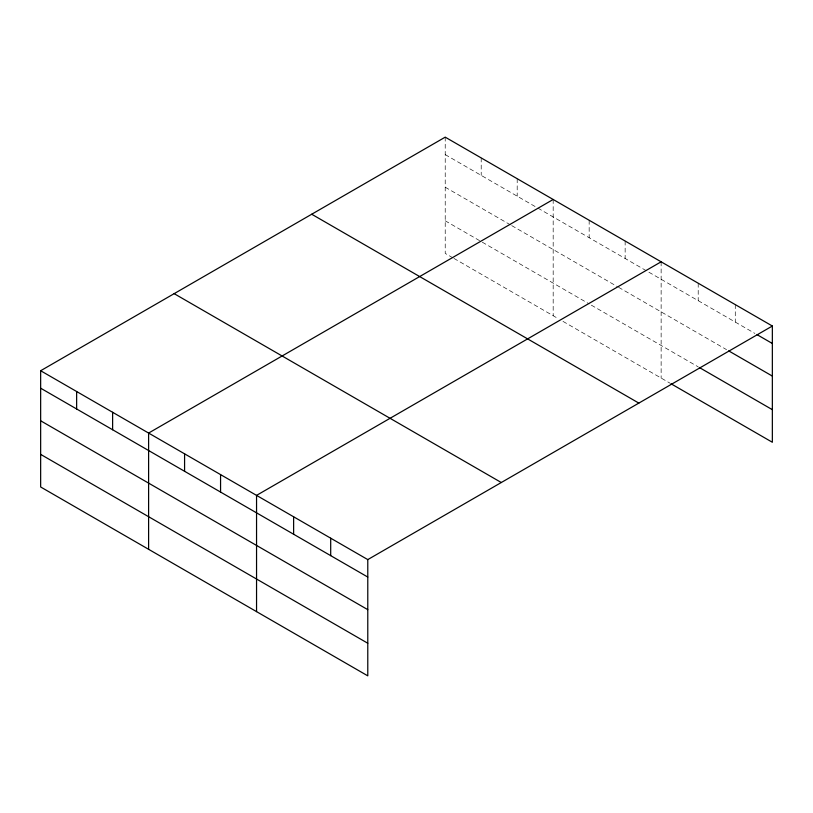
<?xml version="1.0" encoding="UTF-8"?>
<svg xmlns="http://www.w3.org/2000/svg" width="813" height="813" viewBox="0 0 813 813"><rect width="100%" height="100%" fill="white"/><g stroke="black" fill="none" stroke-linecap="round" stroke-linejoin="round"><path stroke-width="0.61" stroke-dasharray="4.07 3.05" d="M452.851 257.812L445.219 253.402L445.219 137.153M445.219 154.612L536.814 207.498M537.911 208.128L754.901 333.411M445.219 187.214L510.645 224.988M511.743 225.618L617.514 286.684M618.602 287.314L726.548 349.641M445.219 220.801L481.205 241.573M482.302 242.203L589.161 303.899M591.336 305.16L698.204 366.856M453.949 258.432L558.622 318.869M562.992 321.389L669.851 383.086M735.277 304.621L735.277 322.08M698.204 283.209L698.204 300.668M661.132 261.806L661.132 378.055M625.146 241.034L625.146 258.493M589.161 220.262L589.161 237.721M553.175 199.48L553.175 315.729M517.19 178.708L517.19 196.167M481.205 157.935L481.205 175.395"/><path stroke-width="1.22" d="M772.35 326.023L445.219 137.153L40.65 370.738L40.65 486.977L367.781 675.847L367.781 559.598L772.35 326.023L772.35 442.262L670.938 383.716M553.175 199.48L148.606 433.065L148.606 549.303M661.132 261.806L256.552 495.381L256.552 611.63M757.086 334.671L772.35 343.482M728.733 350.901L772.35 376.084M699.292 367.486L772.35 409.671M311.714 214.236L638.845 403.106M174.155 293.656L501.286 482.516M40.65 370.738L367.781 559.598M40.65 388.197L367.781 577.057M40.65 420.788L367.781 609.659M40.65 454.376L367.781 643.246M330.698 538.196L330.698 555.655M293.625 516.794L293.625 534.253M220.567 474.609L220.567 492.068M184.581 453.837L184.581 471.296M112.621 412.282L112.621 429.742M76.635 391.51L76.635 408.969"/></g></svg>
